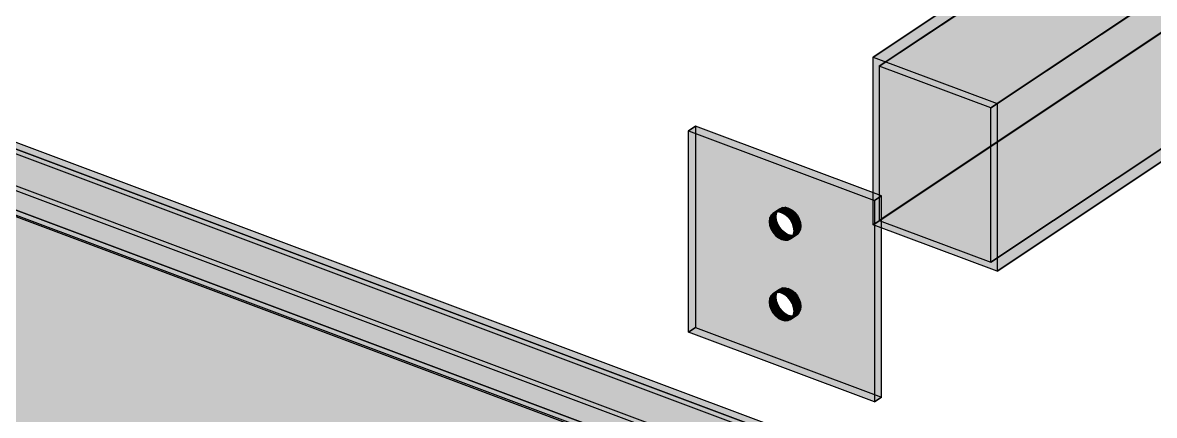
# Model space of a CAD drawing. Header units: millimetres. Extents: x 50 to 612415, y 2 to 4150.
# Drawn here: x 507082.6 to 507472.9, y 2443.7 to 2579.2 of the extents above; entities that cross this region are included whole.
import ezdxf

# ---------------------------------------------------------------- set-up
doc = ezdxf.new("R2010")
doc.units = ezdxf.units.MM
doc.layers.add('HATCH', color=8, linetype='Continuous', lineweight=9)
doc.layers.add('OUTLINE', color=7, linetype='Continuous', lineweight=25)

msp = doc.modelspace()

# ---------------------------------------------------------------- hatches: boundary and pattern name
at = {"layer": 'HATCH', "true_color": 0x617c87}
for points in [[(505686.838, 3037.056), (507734.839, 2269.056), (507757.293, 2284.025), (505709.292, 3052.025)], [(507734.839, 2266.741), (505686.838, 3034.741), (505709.292, 3049.71), (507757.293, 2281.71)], [(505707.688, 3048.641), (507755.689, 2280.641), (507757.293, 2281.71), (505709.292, 3049.71)], [(507770.034, 2262.529), (505693.344, 3041.288), (505694.948, 3042.357), (507771.638, 2263.598)], [(505685.235, 3035.987), (507733.236, 2267.986), (507734.839, 2269.056), (505686.838, 3037.056)]]:
    msp.add_hatch(color=145, dxfattribs=at).paths.add_polyline_path(points)
at = {"layer": 'HATCH', "true_color": 0x5b747f}
for points in [[(505707.688, 3041.696), (505707.688, 3048.641), (507755.689, 2273.696)], [(505707.688, 3048.641), (507755.689, 2280.641), (507755.689, 2273.696)], [(507757.293, 2284.025), (505709.292, 3052.025), (505709.292, 3049.71)], [(507757.293, 2274.765), (505709.292, 3049.71), (505709.292, 3042.765)], [(507757.293, 2274.765), (507757.293, 2281.71), (505709.292, 3049.71)], [(507757.293, 2284.025), (505709.292, 3049.71), (507757.293, 2281.71)], [(507770.034, 2262.529), (505693.344, 3041.288), (505707.688, 3038.224)], [(505709.292, 3039.293), (505694.948, 3042.357), (507771.638, 2263.598)], [(505707.688, 3038.224), (505707.688, 3041.696), (507755.689, 2273.696)], [(507757.293, 2274.765), (505709.292, 3042.765), (505709.292, 3039.293)], [(507734.839, 2269.056), (505686.838, 3037.056), (505686.838, 3024.324)], [(505686.838, 3034.741), (505686.838, 3037.056), (507734.839, 2269.056)], [(507755.689, 2273.696), (507755.689, 2270.223), (505707.688, 3038.224)], [(507755.689, 2270.223), (507770.034, 2262.529), (505707.688, 3038.224)], [(505709.292, 3039.293), (507757.293, 2271.293), (507757.293, 2274.765)], [(505709.292, 3039.293), (507771.638, 2263.598), (507757.293, 2271.293)], [(505685.235, 3023.255), (505685.235, 3035.987), (507733.236, 2267.986)], [(507734.839, 2266.741), (505686.838, 3034.741), (507734.839, 2269.056)], [(506709.235, 2619.577), (505685.235, 3023.255), (507733.236, 2267.986)], [(507734.839, 2269.056), (505686.838, 3024.324), (506710.839, 2620.646)], [(507350.772, 2335.364), (506495.389, 2676.273), (506709.235, 2596.428)], [(506710.839, 2597.497), (506496.993, 2677.342), (507352.376, 2336.433)], [(506496.993, 2677.342), (506924.685, 2496.818), (507352.376, 2336.433)], [(506712.002, 2618.145), (506709.235, 2619.577), (507733.236, 2267.986)], [(507734.839, 2269.056), (506710.839, 2620.646), (506713.606, 2619.214)], [(507734.839, 2269.056), (506713.606, 2619.214), (506716.185, 2617.091)], [(506714.581, 2616.022), (506712.002, 2618.145), (507733.236, 2267.986)], [(506716.796, 2613.352), (506714.581, 2616.022), (507733.236, 2267.986)], [(507734.839, 2269.056), (506716.185, 2617.091), (506718.399, 2614.421)], [(506718.495, 2610.317), (506716.796, 2613.352), (507733.236, 2267.986)], [(507734.839, 2269.056), (506718.399, 2614.421), (506720.099, 2611.387)], [(507734.839, 2269.056), (506720.099, 2611.387), (506721.167, 2608.195)], [(506719.563, 2607.125), (506718.495, 2610.317), (507733.236, 2267.986)], [(507734.839, 2269.056), (506721.167, 2608.195), (506721.531, 2605.062)], [(506719.927, 2603.993), (506719.563, 2607.125), (507733.236, 2267.986)], [(506719.563, 2601.134), (506719.927, 2603.993), (507733.236, 2267.986)], [(507734.839, 2269.056), (506721.531, 2605.062), (506721.167, 2602.203)], [(506718.495, 2598.743), (506719.563, 2601.134), (507733.236, 2267.986)], [(507734.839, 2269.056), (506721.167, 2602.203), (506720.099, 2599.812)], [(507734.839, 2269.056), (506720.099, 2599.812), (506924.685, 2524.597)], [(507350.772, 2335.364), (506709.235, 2596.428), (506923.081, 2515.888)], [(506924.685, 2516.958), (506710.839, 2597.497), (507352.376, 2336.433)], [(506923.081, 2523.528), (506718.495, 2598.743), (507733.236, 2267.986)], [(506923.994, 2523.055), (506923.081, 2523.528), (507733.236, 2267.986)], [(506924.845, 2522.354), (506923.994, 2523.055), (507733.236, 2267.986)], [(507734.839, 2269.056), (506924.685, 2524.597), (506925.598, 2524.124)], [(506925.576, 2521.473), (506924.845, 2522.354), (507733.236, 2267.986)], [(506926.137, 2520.472), (506925.576, 2521.473), (507733.236, 2267.986)], [(507734.839, 2269.056), (506925.598, 2524.124), (506926.449, 2523.424)], [(507734.839, 2269.056), (506926.449, 2523.424), (506927.18, 2522.543)], [(507734.839, 2269.056), (506927.18, 2522.543), (506927.74, 2521.541)], [(507734.839, 2269.056), (506927.74, 2521.541), (506928.093, 2520.488)], [(506926.489, 2519.419), (506926.137, 2520.472), (507733.236, 2267.986)], [(506926.137, 2516.652), (506926.489, 2517.441), (507347.364, 2359.613)], [(507347.244, 2360.647), (506926.609, 2518.385), (506926.489, 2519.419)], [(507347.364, 2361.59), (507347.244, 2360.647), (506926.489, 2519.419)], [(507347.717, 2362.379), (507347.364, 2361.59), (506926.489, 2519.419)], [(507348.277, 2362.96), (507347.717, 2362.379), (506926.489, 2519.419)], [(507349.008, 2363.293), (507348.277, 2362.96), (506926.489, 2519.419)], [(507349.859, 2363.356), (507349.008, 2363.293), (506926.489, 2519.419)], [(507350.772, 2363.143), (507349.859, 2363.356), (506926.489, 2519.419)], [(507350.772, 2363.143), (506926.489, 2519.419), (507733.236, 2267.986)], [(506926.489, 2517.441), (506926.609, 2518.385), (507347.364, 2359.613)], [(506926.609, 2518.385), (507347.244, 2360.647), (507347.364, 2359.613)], [(507348.968, 2360.682), (506927.74, 2517.722), (506927.18, 2517.141)], [(507348.968, 2360.682), (506928.093, 2518.511), (506927.74, 2517.722)], [(506928.093, 2520.488), (506928.213, 2519.454), (507348.848, 2361.716)], [(506928.093, 2520.488), (507348.848, 2361.716), (507348.968, 2362.66)], [(506928.093, 2520.488), (507348.968, 2362.66), (507349.32, 2363.449)], [(506928.093, 2520.488), (507349.32, 2363.449), (507349.881, 2364.029)], [(506928.093, 2520.488), (507349.881, 2364.029), (507350.612, 2364.362)], [(506928.093, 2520.488), (507350.612, 2364.362), (507351.463, 2364.425)], [(506928.093, 2520.488), (507351.463, 2364.425), (507352.376, 2364.213)], [(507734.839, 2269.056), (506928.093, 2520.488), (507352.376, 2364.213)], [(507348.968, 2360.682), (506928.213, 2519.454), (506928.093, 2518.511)], [(507348.968, 2360.682), (507348.848, 2361.716), (506928.213, 2519.454)], [(506923.081, 2515.888), (506923.994, 2515.676), (507347.364, 2359.613)], [(507350.772, 2335.364), (506923.081, 2515.888), (507350.772, 2355.504)], [(506923.081, 2515.888), (507347.717, 2358.56), (507348.277, 2357.558)], [(506923.081, 2515.888), (507348.277, 2357.558), (507349.008, 2356.677)], [(506923.081, 2515.888), (507347.364, 2359.613), (507347.717, 2358.56)], [(506923.081, 2515.888), (507349.008, 2356.677), (507349.859, 2355.977)], [(506923.081, 2515.888), (507349.859, 2355.977), (507350.772, 2355.504)], [(506923.994, 2515.676), (506924.845, 2515.739), (507347.364, 2359.613)], [(507348.968, 2360.682), (506925.598, 2516.745), (506924.685, 2516.958)], [(507352.376, 2356.573), (506924.685, 2516.958), (507352.376, 2336.433)], [(507349.881, 2358.628), (507349.32, 2359.629), (506924.685, 2516.958)], [(507350.612, 2357.747), (507349.881, 2358.628), (506924.685, 2516.958)], [(507349.32, 2359.629), (507348.968, 2360.682), (506924.685, 2516.958)], [(507351.463, 2357.046), (507350.612, 2357.747), (506924.685, 2516.958)], [(507352.376, 2356.573), (507351.463, 2357.046), (506924.685, 2516.958)], [(506924.845, 2515.739), (506925.576, 2516.072), (507347.364, 2359.613)], [(506925.576, 2516.072), (506926.137, 2516.652), (507347.364, 2359.613)], [(507348.968, 2360.682), (506926.449, 2516.808), (506925.598, 2516.745)], [(507348.968, 2360.682), (506927.18, 2517.141), (506926.449, 2516.808)]]:
    msp.add_hatch(color=147, dxfattribs=at).paths.add_polyline_path(points)
at = {"layer": 'HATCH', "true_color": 0x46848e}
for points in [[(507375.899, 2509.468), (507375.899, 2567.342), (507754.406, 2819.68), (507754.406, 2761.806)], [(507378.038, 2564.225), (507378.038, 2510.981), (507756.545, 2763.319), (507756.545, 2816.563)], [(507418.668, 2551.303), (507418.668, 2493.43), (507797.175, 2745.768), (507797.175, 2803.641)], [(507416.53, 2496.547), (507416.53, 2549.79), (507795.037, 2802.128), (507795.037, 2748.885)], [(507312.28, 2472.406), (507312.28, 2541.854), (507314.686, 2543.458), (507314.686, 2474.01)], [(507376.434, 2517.797), (507376.434, 2448.348), (507378.84, 2449.952), (507378.84, 2519.4)], [(507341.333, 2513.399), (507340.653, 2512.695), (507343.059, 2514.299), (507343.739, 2515.003)], [(507347.381, 2504.583), (507348.061, 2505.287), (507350.467, 2506.891), (507349.787, 2506.187)], [(507341.333, 2485.619), (507340.653, 2484.915), (507343.059, 2486.519), (507343.739, 2487.223)], [(507347.381, 2476.804), (507348.061, 2477.508), (507350.467, 2479.111), (507349.787, 2478.407)]]:
    msp.add_hatch(color=145, dxfattribs=at).paths.add_polyline_path(points)
at = {"layer": 'HATCH', "true_color": 0x468f99}
for points in [[(507375.899, 2567.342), (507418.668, 2551.303), (507797.175, 2803.641), (507754.406, 2819.68)], [(507416.53, 2549.79), (507378.038, 2564.225), (507756.545, 2816.563), (507795.037, 2802.128)], [(507378.038, 2510.981), (507416.53, 2496.547), (507795.037, 2748.885), (507756.545, 2763.319)], [(507418.668, 2493.43), (507375.899, 2509.468), (507754.406, 2761.806), (507797.175, 2745.768)], [(507312.28, 2541.854), (507376.434, 2517.797), (507378.84, 2519.4), (507314.686, 2543.458)], [(507347.381, 2511.131), (507346.495, 2512.199), (507348.901, 2513.802), (507349.787, 2512.734)], [(507341.333, 2506.851), (507342.219, 2505.783), (507344.624, 2507.387), (507343.739, 2508.455)], [(507347.381, 2483.351), (507346.495, 2484.419), (507348.901, 2486.023), (507349.787, 2484.955)], [(507341.333, 2479.072), (507342.219, 2478.004), (507344.624, 2479.608), (507343.739, 2480.676)], [(507376.434, 2448.348), (507312.28, 2472.406), (507314.686, 2474.01), (507378.84, 2449.952)]]:
    msp.add_hatch(color=135, dxfattribs=at).paths.add_polyline_path(points)
at = {"layer": 'HATCH', "true_color": 0x468690}
for points in [[(507378.038, 2564.225), (507375.899, 2509.468), (507375.899, 2567.342)], [(507416.53, 2549.79), (507378.038, 2564.225), (507375.899, 2567.342)], [(507375.899, 2567.342), (507418.668, 2551.303), (507416.53, 2549.79)], [(507378.038, 2564.225), (507378.038, 2510.981), (507375.899, 2509.468)], [(507418.668, 2551.303), (507418.668, 2493.43), (507416.53, 2496.547)], [(507418.668, 2551.303), (507416.53, 2496.547), (507416.53, 2549.79)], [(507340.653, 2512.695), (507312.28, 2472.406), (507312.28, 2541.854)], [(507341.333, 2513.399), (507340.653, 2512.695), (507312.28, 2541.854)], [(507342.219, 2513.802), (507341.333, 2513.399), (507312.28, 2541.854)], [(507343.25, 2513.878), (507342.219, 2513.802), (507312.28, 2541.854)], [(507344.357, 2513.621), (507343.25, 2513.878), (507312.28, 2541.854)], [(507345.464, 2513.048), (507344.357, 2513.621), (507312.28, 2541.854)], [(507346.495, 2512.199), (507345.464, 2513.048), (507312.28, 2541.854)], [(507346.495, 2512.199), (507312.28, 2541.854), (507376.434, 2517.797)], [(507314.686, 2543.458), (507314.686, 2474.01), (507343.059, 2514.299)], [(507314.686, 2543.458), (507343.059, 2514.299), (507343.739, 2515.003)], [(507314.686, 2543.458), (507343.739, 2515.003), (507344.624, 2515.406)], [(507314.686, 2543.458), (507344.624, 2515.406), (507345.656, 2515.482)], [(507314.686, 2543.458), (507345.656, 2515.482), (507346.763, 2515.225)], [(507314.686, 2543.458), (507346.763, 2515.225), (507347.87, 2514.652)], [(507314.686, 2543.458), (507347.87, 2514.652), (507348.901, 2513.802)], [(507378.84, 2519.4), (507314.686, 2543.458), (507348.901, 2513.802)], [(507346.495, 2504.179), (507376.434, 2517.797), (507376.434, 2448.348)], [(507346.495, 2504.179), (507347.381, 2504.583), (507376.434, 2517.797)], [(507347.381, 2511.131), (507346.495, 2512.199), (507376.434, 2517.797)], [(507347.381, 2504.583), (507348.061, 2505.287), (507376.434, 2517.797)], [(507348.061, 2509.917), (507347.381, 2511.131), (507376.434, 2517.797)], [(507348.061, 2505.287), (507348.488, 2506.243), (507376.434, 2517.797)], [(507348.488, 2508.64), (507348.061, 2509.917), (507376.434, 2517.797)], [(507348.488, 2506.243), (507348.634, 2507.387), (507376.434, 2517.797)], [(507348.634, 2507.387), (507348.488, 2508.64), (507376.434, 2517.797)], [(507378.84, 2449.952), (507378.84, 2519.4), (507348.901, 2505.783)], [(507378.84, 2519.4), (507349.787, 2506.187), (507348.901, 2505.783)], [(507378.84, 2519.4), (507348.901, 2513.802), (507349.787, 2512.734)], [(507378.84, 2519.4), (507350.467, 2506.891), (507349.787, 2506.187)], [(507378.84, 2519.4), (507349.787, 2512.734), (507350.467, 2511.521)], [(507378.84, 2519.4), (507350.894, 2507.847), (507350.467, 2506.891)], [(507378.84, 2519.4), (507350.467, 2511.521), (507350.894, 2510.244)], [(507378.84, 2519.4), (507351.04, 2508.991), (507350.894, 2507.847)], [(507378.84, 2519.4), (507350.894, 2510.244), (507351.04, 2508.991)], [(507314.686, 2474.01), (507342.632, 2513.342), (507343.059, 2514.299)], [(507340.653, 2512.695), (507340.226, 2511.738), (507312.28, 2472.406)], [(507340.226, 2511.738), (507340.08, 2510.595), (507312.28, 2472.406)], [(507312.28, 2472.406), (507340.08, 2510.595), (507340.226, 2509.342)], [(507314.686, 2474.01), (507342.486, 2512.199), (507342.632, 2513.342)], [(507342.632, 2510.946), (507342.486, 2512.199), (507314.686, 2474.01)], [(507342.632, 2510.946), (507314.686, 2474.01), (507342.486, 2484.419)], [(507340.08, 2510.595), (507340.226, 2509.342), (507342.632, 2510.946), (507342.486, 2512.199)], [(507342.632, 2510.946), (507342.486, 2484.419), (507342.632, 2485.563)], [(507342.632, 2510.946), (507342.632, 2485.563), (507343.059, 2486.519)], [(507342.632, 2510.946), (507343.059, 2486.519), (507343.739, 2487.223)], [(507342.632, 2510.946), (507343.739, 2487.223), (507344.624, 2487.627)], [(507342.632, 2510.946), (507344.624, 2487.627), (507345.656, 2487.703)], [(507342.632, 2510.946), (507345.656, 2487.703), (507346.763, 2487.445)], [(507342.632, 2510.946), (507346.763, 2487.445), (507347.87, 2486.872)], [(507342.632, 2510.946), (507347.87, 2486.872), (507348.901, 2486.023)], [(507342.632, 2510.946), (507350.467, 2483.741), (507350.894, 2482.464)], [(507342.632, 2510.946), (507348.901, 2486.023), (507349.787, 2484.955)], [(507342.632, 2510.946), (507349.787, 2484.955), (507350.467, 2483.741)], [(507343.059, 2509.669), (507342.632, 2510.946), (507350.894, 2482.464)], [(507343.739, 2508.455), (507343.059, 2509.669), (507350.894, 2482.464)], [(507348.634, 2507.387), (507348.488, 2508.64), (507350.894, 2510.244), (507351.04, 2508.991)], [(507375.899, 2509.468), (507378.038, 2510.981), (507416.53, 2496.547)], [(507340.08, 2482.815), (507312.28, 2472.406), (507340.226, 2509.342)], [(507340.226, 2483.959), (507340.08, 2482.815), (507340.226, 2509.342)], [(507340.653, 2484.915), (507340.226, 2483.959), (507340.226, 2509.342)], [(507341.333, 2485.619), (507340.653, 2484.915), (507340.226, 2509.342)], [(507342.219, 2486.023), (507341.333, 2485.619), (507340.226, 2509.342)], [(507343.25, 2486.099), (507342.219, 2486.023), (507340.226, 2509.342)], [(507344.357, 2485.841), (507343.25, 2486.099), (507340.226, 2509.342)], [(507345.464, 2485.269), (507344.357, 2485.841), (507340.226, 2509.342)], [(507346.495, 2484.419), (507345.464, 2485.269), (507340.226, 2509.342)], [(507348.488, 2480.861), (507348.061, 2482.137), (507340.226, 2509.342)], [(507347.381, 2483.351), (507346.495, 2484.419), (507340.226, 2509.342)], [(507348.061, 2482.137), (507347.381, 2483.351), (507340.226, 2509.342)], [(507348.488, 2480.861), (507340.226, 2509.342), (507340.653, 2508.065)], [(507348.488, 2480.861), (507340.653, 2508.065), (507341.333, 2506.851)], [(507348.488, 2480.861), (507341.333, 2506.851), (507376.434, 2448.348)], [(507341.333, 2506.851), (507342.219, 2505.783), (507376.434, 2448.348)], [(507342.219, 2505.783), (507343.25, 2504.934), (507376.434, 2448.348)], [(507378.84, 2449.952), (507343.739, 2508.455), (507350.894, 2482.464)], [(507378.84, 2449.952), (507344.624, 2507.387), (507343.739, 2508.455)], [(507378.84, 2449.952), (507345.656, 2506.538), (507344.624, 2507.387)], [(507378.84, 2449.952), (507346.763, 2505.965), (507345.656, 2506.538)], [(507378.84, 2449.952), (507347.87, 2505.707), (507346.763, 2505.965)], [(507378.84, 2449.952), (507348.901, 2505.783), (507347.87, 2505.707)], [(507418.668, 2493.43), (507375.899, 2509.468), (507416.53, 2496.547)], [(507343.25, 2504.934), (507344.357, 2504.361), (507376.434, 2448.348)], [(507344.357, 2504.361), (507345.464, 2504.104), (507376.434, 2448.348)], [(507345.464, 2504.104), (507346.495, 2504.179), (507376.434, 2448.348)], [(507312.28, 2472.406), (507340.08, 2482.815), (507340.226, 2481.562)], [(507342.632, 2483.166), (507342.486, 2484.419), (507314.686, 2474.01)], [(507343.059, 2481.889), (507342.632, 2483.166), (507314.686, 2474.01)], [(507340.08, 2482.815), (507340.226, 2481.562), (507342.632, 2483.166), (507342.486, 2484.419)], [(507348.634, 2479.608), (507348.488, 2480.861), (507350.894, 2482.464), (507351.04, 2481.211)], [(507378.84, 2449.952), (507350.894, 2482.464), (507351.04, 2481.211)], [(507312.28, 2472.406), (507340.226, 2481.562), (507340.653, 2480.285)], [(507312.28, 2472.406), (507340.653, 2480.285), (507341.333, 2479.072)], [(507312.28, 2472.406), (507341.333, 2479.072), (507342.219, 2478.004)], [(507343.739, 2480.676), (507343.059, 2481.889), (507314.686, 2474.01)], [(507344.624, 2479.608), (507343.739, 2480.676), (507314.686, 2474.01)], [(507344.624, 2479.608), (507314.686, 2474.01), (507378.84, 2449.952)], [(507378.84, 2449.952), (507345.656, 2478.758), (507344.624, 2479.608)], [(507378.84, 2449.952), (507346.763, 2478.185), (507345.656, 2478.758)], [(507348.061, 2477.508), (507348.488, 2478.464), (507376.434, 2448.348)], [(507348.634, 2479.608), (507348.488, 2480.861), (507376.434, 2448.348)], [(507348.488, 2478.464), (507348.634, 2479.608), (507376.434, 2448.348)], [(507378.84, 2449.952), (507349.787, 2478.407), (507348.901, 2478.004)], [(507378.84, 2449.952), (507350.467, 2479.111), (507349.787, 2478.407)], [(507378.84, 2449.952), (507350.894, 2480.068), (507350.467, 2479.111)], [(507378.84, 2449.952), (507351.04, 2481.211), (507350.894, 2480.068)], [(507376.434, 2448.348), (507312.28, 2472.406), (507342.219, 2478.004)], [(507342.219, 2478.004), (507343.25, 2477.154), (507376.434, 2448.348)], [(507343.25, 2477.154), (507344.357, 2476.582), (507376.434, 2448.348)], [(507344.357, 2476.582), (507345.464, 2476.324), (507376.434, 2448.348)], [(507345.464, 2476.324), (507346.495, 2476.4), (507376.434, 2448.348)], [(507346.495, 2476.4), (507347.381, 2476.804), (507376.434, 2448.348)], [(507378.84, 2449.952), (507347.87, 2477.928), (507346.763, 2478.185)], [(507347.381, 2476.804), (507348.061, 2477.508), (507376.434, 2448.348)], [(507378.84, 2449.952), (507348.901, 2478.004), (507347.87, 2477.928)]]:
    msp.add_hatch(color=145, dxfattribs=at).paths.add_polyline_path(points)
at = {"layer": 'HATCH', "true_color": 0x468089}
for points in [[(507340.653, 2512.695), (507340.226, 2511.738), (507342.632, 2513.342), (507343.059, 2514.299)], [(507348.061, 2505.287), (507348.488, 2506.243), (507350.894, 2507.847), (507350.467, 2506.891)], [(507340.653, 2484.915), (507340.226, 2483.959), (507342.632, 2485.563), (507343.059, 2486.519)], [(507348.061, 2477.508), (507348.488, 2478.464), (507350.894, 2480.068), (507350.467, 2479.111)]]:
    msp.add_hatch(color=137, dxfattribs=at).paths.add_polyline_path(points)
at = {"layer": 'HATCH', "true_color": 0x468892}
for points in [[(507342.219, 2513.802), (507341.333, 2513.399), (507343.739, 2515.003), (507344.624, 2515.406)], [(507346.495, 2504.179), (507347.381, 2504.583), (507349.787, 2506.187), (507348.901, 2505.783)], [(507342.219, 2486.023), (507341.333, 2485.619), (507343.739, 2487.223), (507344.624, 2487.627)], [(507346.495, 2476.4), (507347.381, 2476.804), (507349.787, 2478.407), (507348.901, 2478.004)]]:
    msp.add_hatch(color=145, dxfattribs=at).paths.add_polyline_path(points)
at = {"layer": 'HATCH', "true_color": 0x468b96}
for points in [[(507343.25, 2513.878), (507342.219, 2513.802), (507344.624, 2515.406), (507345.656, 2515.482)], [(507345.464, 2504.104), (507346.495, 2504.179), (507348.901, 2505.783), (507347.87, 2505.707)], [(507343.25, 2486.099), (507342.219, 2486.023), (507344.624, 2487.627), (507345.656, 2487.703)], [(507345.464, 2476.324), (507346.495, 2476.4), (507348.901, 2478.004), (507347.87, 2477.928)]]:
    msp.add_hatch(color=145, dxfattribs=at).paths.add_polyline_path(points)
at = {"layer": 'HATCH', "true_color": 0x468e98}
for points in [[(507344.357, 2513.621), (507343.25, 2513.878), (507345.656, 2515.482), (507346.763, 2515.225)], [(507344.357, 2504.361), (507345.464, 2504.104), (507347.87, 2505.707), (507346.763, 2505.965)], [(507344.357, 2485.841), (507343.25, 2486.099), (507345.656, 2487.703), (507346.763, 2487.445)], [(507344.357, 2476.582), (507345.464, 2476.324), (507347.87, 2477.928), (507346.763, 2478.185)]]:
    msp.add_hatch(color=145, dxfattribs=at).paths.add_polyline_path(points)
at = {"layer": 'HATCH', "true_color": 0x468f9a}
for points in [[(507345.464, 2513.048), (507344.357, 2513.621), (507346.763, 2515.225), (507347.87, 2514.652)], [(507346.495, 2512.199), (507345.464, 2513.048), (507347.87, 2514.652), (507348.901, 2513.802)], [(507342.219, 2505.783), (507343.25, 2504.934), (507345.656, 2506.538), (507344.624, 2507.387)], [(507343.25, 2504.934), (507344.357, 2504.361), (507346.763, 2505.965), (507345.656, 2506.538)], [(507345.464, 2485.269), (507344.357, 2485.841), (507346.763, 2487.445), (507347.87, 2486.872)], [(507346.495, 2484.419), (507345.464, 2485.269), (507347.87, 2486.872), (507348.901, 2486.023)], [(507342.219, 2478.004), (507343.25, 2477.154), (507345.656, 2478.758), (507344.624, 2479.608)], [(507343.25, 2477.154), (507344.357, 2476.582), (507346.763, 2478.185), (507345.656, 2478.758)]]:
    msp.add_hatch(color=135, dxfattribs=at).paths.add_polyline_path(points)
at = {"layer": 'HATCH', "true_color": 0x46828c}
for points in [[(507340.226, 2511.738), (507340.08, 2510.595), (507342.486, 2512.199), (507342.632, 2513.342)], [(507348.488, 2506.243), (507348.634, 2507.387), (507351.04, 2508.991), (507350.894, 2507.847)], [(507340.226, 2483.959), (507340.08, 2482.815), (507342.486, 2484.419), (507342.632, 2485.563)], [(507348.488, 2478.464), (507348.634, 2479.608), (507351.04, 2481.211), (507350.894, 2480.068)]]:
    msp.add_hatch(color=145, dxfattribs=at).paths.add_polyline_path(points)
at = {"layer": 'HATCH', "true_color": 0x468a94}
for points in [[(507340.226, 2509.342), (507340.653, 2508.065), (507343.059, 2509.669), (507342.632, 2510.946)], [(507348.488, 2508.64), (507348.061, 2509.917), (507350.467, 2511.521), (507350.894, 2510.244)], [(507340.226, 2481.562), (507340.653, 2480.285), (507343.059, 2481.889), (507342.632, 2483.166)], [(507348.488, 2480.861), (507348.061, 2482.137), (507350.467, 2483.741), (507350.894, 2482.464)]]:
    msp.add_hatch(color=145, dxfattribs=at).paths.add_polyline_path(points)
at = {"layer": 'HATCH', "true_color": 0x468d97}
for points in [[(507340.653, 2508.065), (507341.333, 2506.851), (507343.739, 2508.455), (507343.059, 2509.669)], [(507348.061, 2509.917), (507347.381, 2511.131), (507349.787, 2512.734), (507350.467, 2511.521)], [(507348.061, 2482.137), (507347.381, 2483.351), (507349.787, 2484.955), (507350.467, 2483.741)], [(507340.653, 2480.285), (507341.333, 2479.072), (507343.739, 2480.676), (507343.059, 2481.889)]]:
    msp.add_hatch(color=145, dxfattribs=at).paths.add_polyline_path(points)

# ---------------------------------------------------------------- linework, layer by layer
at = {"layer": 'OUTLINE', "color": 139, "true_color": 0x42544a}
for p, q in [((505707.688, 3048.641), (507755.689, 2280.641)), ((505707.688, 3048.641), (507755.689, 2280.641)), ((507757.293, 2284.025), (505709.292, 3052.025)), ((507757.293, 2284.025), (505709.292, 3052.025)), ((507757.293, 2281.71), (505709.292, 3049.71)), ((505709.292, 3049.71), (507757.293, 2281.71)), ((507757.293, 2281.71), (505709.292, 3049.71)), ((505709.292, 3049.71), (507757.293, 2281.71)), ((507770.034, 2262.529), (505693.344, 3041.288)), ((507770.034, 2262.529), (505693.344, 3041.288)), ((505694.948, 3042.357), (507771.638, 2263.598)), ((505694.948, 3042.357), (507771.638, 2263.598)), ((507734.839, 2269.056), (505686.838, 3037.056)), ((505686.838, 3037.056), (507734.839, 2269.056)), ((505686.838, 3037.056), (507734.839, 2269.056)), ((507734.839, 2269.056), (505686.838, 3037.056)), ((505685.235, 3035.987), (507733.236, 2267.986)), ((505685.235, 3035.987), (507733.236, 2267.986)), ((507734.839, 2266.741), (505686.838, 3034.741)), ((507734.839, 2266.741), (505686.838, 3034.741)), ((507375.899, 2567.342), (507754.406, 2819.68)), ((507754.406, 2819.68), (507375.899, 2567.342)), ((507756.545, 2816.563), (507378.038, 2564.225)), ((507378.038, 2564.225), (507756.545, 2816.563)), ((507797.175, 2803.641), (507418.668, 2551.303)), ((507418.668, 2551.303), (507797.175, 2803.641)), ((507416.53, 2549.79), (507795.037, 2802.128)), ((507795.037, 2802.128), (507416.53, 2549.79)), ((507756.545, 2763.319), (507378.038, 2510.981)), ((507378.038, 2510.981), (507756.545, 2763.319)), ((507375.899, 2509.468), (507754.406, 2761.806)), ((507754.406, 2761.806), (507375.899, 2509.468)), ((507416.53, 2496.547), (507795.037, 2748.885)), ((507795.037, 2748.885), (507416.53, 2496.547)), ((507797.175, 2745.768), (507418.668, 2493.43)), ((507418.668, 2493.43), (507797.175, 2745.768)), ((507375.899, 2509.468), (507375.899, 2567.342)), ((507375.899, 2567.342), (507418.668, 2551.303)), ((507375.899, 2509.468), (507375.899, 2567.342)), ((507375.899, 2567.342), (507418.668, 2551.303)), ((507378.038, 2564.225), (507378.038, 2510.981)), ((507416.53, 2549.79), (507378.038, 2564.225)), ((507378.038, 2564.225), (507378.038, 2510.981)), ((507416.53, 2549.79), (507378.038, 2564.225)), ((507416.53, 2496.547), (507416.53, 2549.79)), ((507416.53, 2496.547), (507416.53, 2549.79)), ((507418.668, 2551.303), (507418.668, 2493.43)), ((507418.668, 2551.303), (507418.668, 2493.43)), ((507312.28, 2541.854), (507314.686, 2543.458)), ((507314.686, 2543.458), (507312.28, 2541.854)), ((507312.28, 2472.406), (507312.28, 2541.854)), ((507312.28, 2472.406), (507312.28, 2541.854)), ((507312.28, 2541.854), (507376.434, 2517.797)), ((507312.28, 2541.854), (507376.434, 2517.797)), ((507314.686, 2543.458), (507314.686, 2474.01)), ((507314.686, 2543.458), (507314.686, 2474.01)), ((507378.84, 2519.4), (507314.686, 2543.458)), ((507378.84, 2519.4), (507314.686, 2543.458)), ((507376.434, 2517.797), (507378.84, 2519.4)), ((507378.84, 2519.4), (507376.434, 2517.797)), ((507376.434, 2517.797), (507376.434, 2448.348)), ((507376.434, 2517.797), (507376.434, 2448.348)), ((507378.84, 2449.952), (507378.84, 2519.4)), ((507378.84, 2449.952), (507378.84, 2519.4)), ((507343.059, 2514.299), (507340.653, 2512.695)), ((507340.653, 2512.695), (507343.059, 2514.299)), ((507343.739, 2515.003), (507341.333, 2513.399)), ((507341.333, 2513.399), (507343.739, 2515.003)), ((507342.219, 2513.802), (507341.333, 2513.399)), ((507342.219, 2513.802), (507341.333, 2513.399)), ((507344.624, 2515.406), (507342.219, 2513.802)), ((507342.219, 2513.802), (507344.624, 2515.406)), ((507343.25, 2513.878), (507342.219, 2513.802)), ((507343.25, 2513.878), (507342.219, 2513.802)), ((507342.632, 2513.342), (507343.059, 2514.299)), ((507342.632, 2513.342), (507343.059, 2514.299)), ((507343.059, 2514.299), (507343.739, 2515.003)), ((507343.059, 2514.299), (507343.739, 2515.003)), ((507345.656, 2515.482), (507343.25, 2513.878)), ((507343.25, 2513.878), (507345.656, 2515.482)), ((507344.357, 2513.621), (507343.25, 2513.878)), ((507344.357, 2513.621), (507343.25, 2513.878)), ((507343.739, 2515.003), (507344.624, 2515.406)), ((507343.739, 2515.003), (507344.624, 2515.406)), ((507346.763, 2515.225), (507344.357, 2513.621)), ((507344.357, 2513.621), (507346.763, 2515.225)), ((507345.464, 2513.048), (507344.357, 2513.621)), ((507345.464, 2513.048), (507344.357, 2513.621)), ((507344.624, 2515.406), (507345.656, 2515.482)), ((507344.624, 2515.406), (507345.656, 2515.482)), ((507347.87, 2514.652), (507345.464, 2513.048)), ((507345.464, 2513.048), (507347.87, 2514.652)), ((507345.656, 2515.482), (507346.763, 2515.225)), ((507345.656, 2515.482), (507346.763, 2515.225)), ((507348.901, 2513.802), (507346.495, 2512.199)), ((507346.495, 2512.199), (507348.901, 2513.802)), ((507346.763, 2515.225), (507347.87, 2514.652)), ((507346.763, 2515.225), (507347.87, 2514.652)), ((507347.87, 2514.652), (507348.901, 2513.802)), ((507347.87, 2514.652), (507348.901, 2513.802)), ((507348.901, 2513.802), (507349.787, 2512.734)), ((507348.901, 2513.802), (507349.787, 2512.734)), ((507342.486, 2512.199), (507340.08, 2510.595)), ((507340.08, 2510.595), (507342.486, 2512.199)), ((507340.226, 2511.738), (507340.08, 2510.595)), ((507340.226, 2511.738), (507340.08, 2510.595)), ((507340.08, 2510.595), (507340.226, 2509.342)), ((507340.08, 2510.595), (507340.226, 2509.342)), ((507342.632, 2513.342), (507340.226, 2511.738)), ((507340.226, 2511.738), (507342.632, 2513.342)), ((507340.653, 2512.695), (507340.226, 2511.738)), ((507340.653, 2512.695), (507340.226, 2511.738)), ((507342.632, 2510.946), (507340.226, 2509.342)), ((507340.226, 2509.342), (507342.632, 2510.946)), ((507341.333, 2513.399), (507340.653, 2512.695)), ((507341.333, 2513.399), (507340.653, 2512.695)), ((507343.059, 2509.669), (507340.653, 2508.065)), ((507340.653, 2508.065), (507343.059, 2509.669)), ((507342.486, 2512.199), (507342.632, 2513.342)), ((507342.486, 2512.199), (507342.632, 2513.342)), ((507342.632, 2510.946), (507342.486, 2512.199)), ((507342.632, 2510.946), (507342.486, 2512.199)), ((507343.059, 2509.669), (507342.632, 2510.946)), ((507343.059, 2509.669), (507342.632, 2510.946)), ((507343.739, 2508.455), (507343.059, 2509.669)), ((507343.739, 2508.455), (507343.059, 2509.669)), ((507346.495, 2512.199), (507345.464, 2513.048)), ((507346.495, 2512.199), (507345.464, 2513.048)), ((507347.381, 2511.131), (507346.495, 2512.199)), ((507347.381, 2511.131), (507346.495, 2512.199)), ((507349.787, 2512.734), (507347.381, 2511.131)), ((507347.381, 2511.131), (507349.787, 2512.734)), ((507348.061, 2509.917), (507347.381, 2511.131)), ((507348.061, 2509.917), (507347.381, 2511.131)), ((507348.061, 2509.917), (507350.467, 2511.521)), ((507350.467, 2511.521), (507348.061, 2509.917)), ((507348.488, 2508.64), (507348.061, 2509.917)), ((507348.488, 2508.64), (507348.061, 2509.917)), ((507348.488, 2508.64), (507350.894, 2510.244)), ((507350.894, 2510.244), (507348.488, 2508.64)), ((507349.787, 2512.734), (507350.467, 2511.521)), ((507349.787, 2512.734), (507350.467, 2511.521)), ((507350.467, 2511.521), (507350.894, 2510.244)), ((507350.467, 2511.521), (507350.894, 2510.244)), ((507350.894, 2510.244), (507351.04, 2508.991)), ((507350.894, 2510.244), (507351.04, 2508.991)), ((507378.038, 2510.981), (507416.53, 2496.547)), ((507378.038, 2510.981), (507416.53, 2496.547)), ((507340.226, 2509.342), (507340.653, 2508.065)), ((507340.226, 2509.342), (507340.653, 2508.065)), ((507340.653, 2508.065), (507341.333, 2506.851)), ((507340.653, 2508.065), (507341.333, 2506.851)), ((507341.333, 2506.851), (507343.739, 2508.455)), ((507343.739, 2508.455), (507341.333, 2506.851)), ((507341.333, 2506.851), (507342.219, 2505.783)), ((507341.333, 2506.851), (507342.219, 2505.783)), ((507342.219, 2505.783), (507344.624, 2507.387)), ((507344.624, 2507.387), (507342.219, 2505.783)), ((507342.219, 2505.783), (507343.25, 2504.934)), ((507342.219, 2505.783), (507343.25, 2504.934)), ((507343.25, 2504.934), (507345.656, 2506.538)), ((507345.656, 2506.538), (507343.25, 2504.934)), ((507344.624, 2507.387), (507343.739, 2508.455)), ((507344.624, 2507.387), (507343.739, 2508.455)), ((507344.357, 2504.361), (507346.763, 2505.965)), ((507346.763, 2505.965), (507344.357, 2504.361)), ((507345.656, 2506.538), (507344.624, 2507.387)), ((507345.656, 2506.538), (507344.624, 2507.387)), ((507345.464, 2504.104), (507347.87, 2505.707)), ((507347.87, 2505.707), (507345.464, 2504.104)), ((507346.763, 2505.965), (507345.656, 2506.538)), ((507346.763, 2505.965), (507345.656, 2506.538)), ((507346.495, 2504.179), (507348.901, 2505.783)), ((507348.901, 2505.783), (507346.495, 2504.179)), ((507347.87, 2505.707), (507346.763, 2505.965)), ((507347.87, 2505.707), (507346.763, 2505.965)), ((507347.381, 2504.583), (507349.787, 2506.187)), ((507349.787, 2506.187), (507347.381, 2504.583)), ((507348.901, 2505.783), (507347.87, 2505.707)), ((507348.901, 2505.783), (507347.87, 2505.707)), ((507348.061, 2505.287), (507350.467, 2506.891)), ((507350.467, 2506.891), (507348.061, 2505.287)), ((507348.061, 2505.287), (507348.488, 2506.243)), ((507348.061, 2505.287), (507348.488, 2506.243)), ((507348.634, 2507.387), (507348.488, 2508.64)), ((507348.634, 2507.387), (507348.488, 2508.64)), ((507348.488, 2506.243), (507350.894, 2507.847)), ((507350.894, 2507.847), (507348.488, 2506.243)), ((507348.488, 2506.243), (507348.634, 2507.387)), ((507348.488, 2506.243), (507348.634, 2507.387)), ((507348.634, 2507.387), (507351.04, 2508.991)), ((507351.04, 2508.991), (507348.634, 2507.387)), ((507349.787, 2506.187), (507348.901, 2505.783)), ((507349.787, 2506.187), (507348.901, 2505.783)), ((507350.467, 2506.891), (507349.787, 2506.187)), ((507350.467, 2506.891), (507349.787, 2506.187)), ((507350.894, 2507.847), (507350.467, 2506.891)), ((507350.894, 2507.847), (507350.467, 2506.891)), ((507351.04, 2508.991), (507350.894, 2507.847)), ((507351.04, 2508.991), (507350.894, 2507.847)), ((507418.668, 2493.43), (507375.899, 2509.468)), ((507418.668, 2493.43), (507375.899, 2509.468)), ((507343.25, 2504.934), (507344.357, 2504.361)), ((507343.25, 2504.934), (507344.357, 2504.361)), ((507344.357, 2504.361), (507345.464, 2504.104)), ((507344.357, 2504.361), (507345.464, 2504.104)), ((507345.464, 2504.104), (507346.495, 2504.179)), ((507345.464, 2504.104), (507346.495, 2504.179)), ((507346.495, 2504.179), (507347.381, 2504.583)), ((507346.495, 2504.179), (507347.381, 2504.583)), ((507347.381, 2504.583), (507348.061, 2505.287)), ((507347.381, 2504.583), (507348.061, 2505.287)), ((507343.059, 2486.519), (507340.653, 2484.915)), ((507340.653, 2484.915), (507343.059, 2486.519)), ((507343.739, 2487.223), (507341.333, 2485.619)), ((507341.333, 2485.619), (507343.739, 2487.223)), ((507344.624, 2487.627), (507342.219, 2486.023)), ((507342.219, 2486.023), (507344.624, 2487.627)), ((507342.632, 2485.563), (507343.059, 2486.519)), ((507342.632, 2485.563), (507343.059, 2486.519)), ((507343.059, 2486.519), (507343.739, 2487.223)), ((507343.059, 2486.519), (507343.739, 2487.223)), ((507345.656, 2487.703), (507343.25, 2486.099)), ((507343.25, 2486.099), (507345.656, 2487.703)), ((507343.739, 2487.223), (507344.624, 2487.627)), ((507343.739, 2487.223), (507344.624, 2487.627)), ((507346.763, 2487.445), (507344.357, 2485.841)), ((507344.357, 2485.841), (507346.763, 2487.445)), ((507344.624, 2487.627), (507345.656, 2487.703)), ((507344.624, 2487.627), (507345.656, 2487.703)), ((507347.87, 2486.872), (507345.464, 2485.269)), ((507345.464, 2485.269), (507347.87, 2486.872)), ((507345.656, 2487.703), (507346.763, 2487.445)), ((507345.656, 2487.703), (507346.763, 2487.445)), ((507346.763, 2487.445), (507347.87, 2486.872)), ((507346.763, 2487.445), (507347.87, 2486.872)), ((507347.87, 2486.872), (507348.901, 2486.023)), ((507347.87, 2486.872), (507348.901, 2486.023)), ((507342.486, 2484.419), (507340.08, 2482.815)), ((507340.08, 2482.815), (507342.486, 2484.419)), ((507340.226, 2483.959), (507340.08, 2482.815)), ((507340.226, 2483.959), (507340.08, 2482.815)), ((507340.08, 2482.815), (507340.226, 2481.562)), ((507340.08, 2482.815), (507340.226, 2481.562)), ((507342.632, 2485.563), (507340.226, 2483.959)), ((507340.226, 2483.959), (507342.632, 2485.563)), ((507340.653, 2484.915), (507340.226, 2483.959)), ((507340.653, 2484.915), (507340.226, 2483.959)), ((507342.632, 2483.166), (507340.226, 2481.562)), ((507340.226, 2481.562), (507342.632, 2483.166)), ((507341.333, 2485.619), (507340.653, 2484.915)), ((507341.333, 2485.619), (507340.653, 2484.915)), ((507342.219, 2486.023), (507341.333, 2485.619)), ((507342.219, 2486.023), (507341.333, 2485.619)), ((507343.25, 2486.099), (507342.219, 2486.023)), ((507343.25, 2486.099), (507342.219, 2486.023)), ((507342.486, 2484.419), (507342.632, 2485.563)), ((507342.486, 2484.419), (507342.632, 2485.563)), ((507342.632, 2483.166), (507342.486, 2484.419)), ((507342.632, 2483.166), (507342.486, 2484.419)), ((507343.059, 2481.889), (507342.632, 2483.166)), ((507343.059, 2481.889), (507342.632, 2483.166)), ((507344.357, 2485.841), (507343.25, 2486.099)), ((507344.357, 2485.841), (507343.25, 2486.099)), ((507345.464, 2485.269), (507344.357, 2485.841)), ((507345.464, 2485.269), (507344.357, 2485.841)), ((507346.495, 2484.419), (507345.464, 2485.269)), ((507346.495, 2484.419), (507345.464, 2485.269)), ((507348.901, 2486.023), (507346.495, 2484.419)), ((507346.495, 2484.419), (507348.901, 2486.023)), ((507347.381, 2483.351), (507346.495, 2484.419)), ((507347.381, 2483.351), (507346.495, 2484.419)), ((507349.787, 2484.955), (507347.381, 2483.351)), ((507347.381, 2483.351), (507349.787, 2484.955)), ((507348.061, 2482.137), (507347.381, 2483.351)), ((507348.061, 2482.137), (507347.381, 2483.351)), ((507348.061, 2482.137), (507350.467, 2483.741)), ((507350.467, 2483.741), (507348.061, 2482.137)), ((507348.488, 2480.861), (507350.894, 2482.464)), ((507350.894, 2482.464), (507348.488, 2480.861)), ((507348.901, 2486.023), (507349.787, 2484.955)), ((507348.901, 2486.023), (507349.787, 2484.955)), ((507349.787, 2484.955), (507350.467, 2483.741)), ((507349.787, 2484.955), (507350.467, 2483.741)), ((507350.467, 2483.741), (507350.894, 2482.464)), ((507350.467, 2483.741), (507350.894, 2482.464)), ((507350.894, 2482.464), (507351.04, 2481.211)), ((507350.894, 2482.464), (507351.04, 2481.211)), ((507340.226, 2481.562), (507340.653, 2480.285)), ((507340.226, 2481.562), (507340.653, 2480.285)), ((507343.059, 2481.889), (507340.653, 2480.285)), ((507340.653, 2480.285), (507343.059, 2481.889)), ((507340.653, 2480.285), (507341.333, 2479.072)), ((507340.653, 2480.285), (507341.333, 2479.072)), ((507341.333, 2479.072), (507343.739, 2480.676)), ((507343.739, 2480.676), (507341.333, 2479.072)), ((507341.333, 2479.072), (507342.219, 2478.004)), ((507341.333, 2479.072), (507342.219, 2478.004)), ((507342.219, 2478.004), (507344.624, 2479.608)), ((507344.624, 2479.608), (507342.219, 2478.004)), ((507343.739, 2480.676), (507343.059, 2481.889)), ((507343.739, 2480.676), (507343.059, 2481.889)), ((507343.25, 2477.154), (507345.656, 2478.758)), ((507345.656, 2478.758), (507343.25, 2477.154)), ((507344.624, 2479.608), (507343.739, 2480.676)), ((507344.624, 2479.608), (507343.739, 2480.676)), ((507345.656, 2478.758), (507344.624, 2479.608)), ((507345.656, 2478.758), (507344.624, 2479.608)), ((507346.763, 2478.185), (507345.656, 2478.758)), ((507346.763, 2478.185), (507345.656, 2478.758)), ((507347.381, 2476.804), (507349.787, 2478.407)), ((507349.787, 2478.407), (507347.381, 2476.804)), ((507348.488, 2480.861), (507348.061, 2482.137)), ((507348.488, 2480.861), (507348.061, 2482.137)), ((507348.061, 2477.508), (507350.467, 2479.111)), ((507350.467, 2479.111), (507348.061, 2477.508)), ((507348.061, 2477.508), (507348.488, 2478.464)), ((507348.061, 2477.508), (507348.488, 2478.464)), ((507348.634, 2479.608), (507348.488, 2480.861)), ((507348.634, 2479.608), (507348.488, 2480.861)), ((507348.488, 2478.464), (507350.894, 2480.068)), ((507350.894, 2480.068), (507348.488, 2478.464)), ((507348.488, 2478.464), (507348.634, 2479.608)), ((507348.488, 2478.464), (507348.634, 2479.608)), ((507348.634, 2479.608), (507351.04, 2481.211)), ((507351.04, 2481.211), (507348.634, 2479.608)), ((507349.787, 2478.407), (507348.901, 2478.004)), ((507349.787, 2478.407), (507348.901, 2478.004)), ((507350.467, 2479.111), (507349.787, 2478.407)), ((507350.467, 2479.111), (507349.787, 2478.407)), ((507350.894, 2480.068), (507350.467, 2479.111)), ((507350.894, 2480.068), (507350.467, 2479.111)), ((507351.04, 2481.211), (507350.894, 2480.068)), ((507351.04, 2481.211), (507350.894, 2480.068)), ((507342.219, 2478.004), (507343.25, 2477.154)), ((507342.219, 2478.004), (507343.25, 2477.154)), ((507343.25, 2477.154), (507344.357, 2476.582)), ((507343.25, 2477.154), (507344.357, 2476.582)), ((507344.357, 2476.582), (507346.763, 2478.185)), ((507346.763, 2478.185), (507344.357, 2476.582)), ((507344.357, 2476.582), (507345.464, 2476.324)), ((507344.357, 2476.582), (507345.464, 2476.324)), ((507345.464, 2476.324), (507347.87, 2477.928)), ((507347.87, 2477.928), (507345.464, 2476.324)), ((507345.464, 2476.324), (507346.495, 2476.4)), ((507345.464, 2476.324), (507346.495, 2476.4)), ((507346.495, 2476.4), (507348.901, 2478.004)), ((507348.901, 2478.004), (507346.495, 2476.4)), ((507346.495, 2476.4), (507347.381, 2476.804)), ((507346.495, 2476.4), (507347.381, 2476.804)), ((507347.87, 2477.928), (507346.763, 2478.185)), ((507347.87, 2477.928), (507346.763, 2478.185)), ((507347.381, 2476.804), (507348.061, 2477.508)), ((507347.381, 2476.804), (507348.061, 2477.508)), ((507348.901, 2478.004), (507347.87, 2477.928)), ((507348.901, 2478.004), (507347.87, 2477.928)), ((507314.686, 2474.01), (507312.28, 2472.406)), ((507312.28, 2472.406), (507314.686, 2474.01)), ((507376.434, 2448.348), (507312.28, 2472.406)), ((507376.434, 2448.348), (507312.28, 2472.406)), ((507314.686, 2474.01), (507378.84, 2449.952)), ((507314.686, 2474.01), (507378.84, 2449.952)), ((507378.84, 2449.952), (507376.434, 2448.348)), ((507376.434, 2448.348), (507378.84, 2449.952))]:
    msp.add_line(p, q, dxfattribs=at)

doc.saveas('drawing.dxf')
